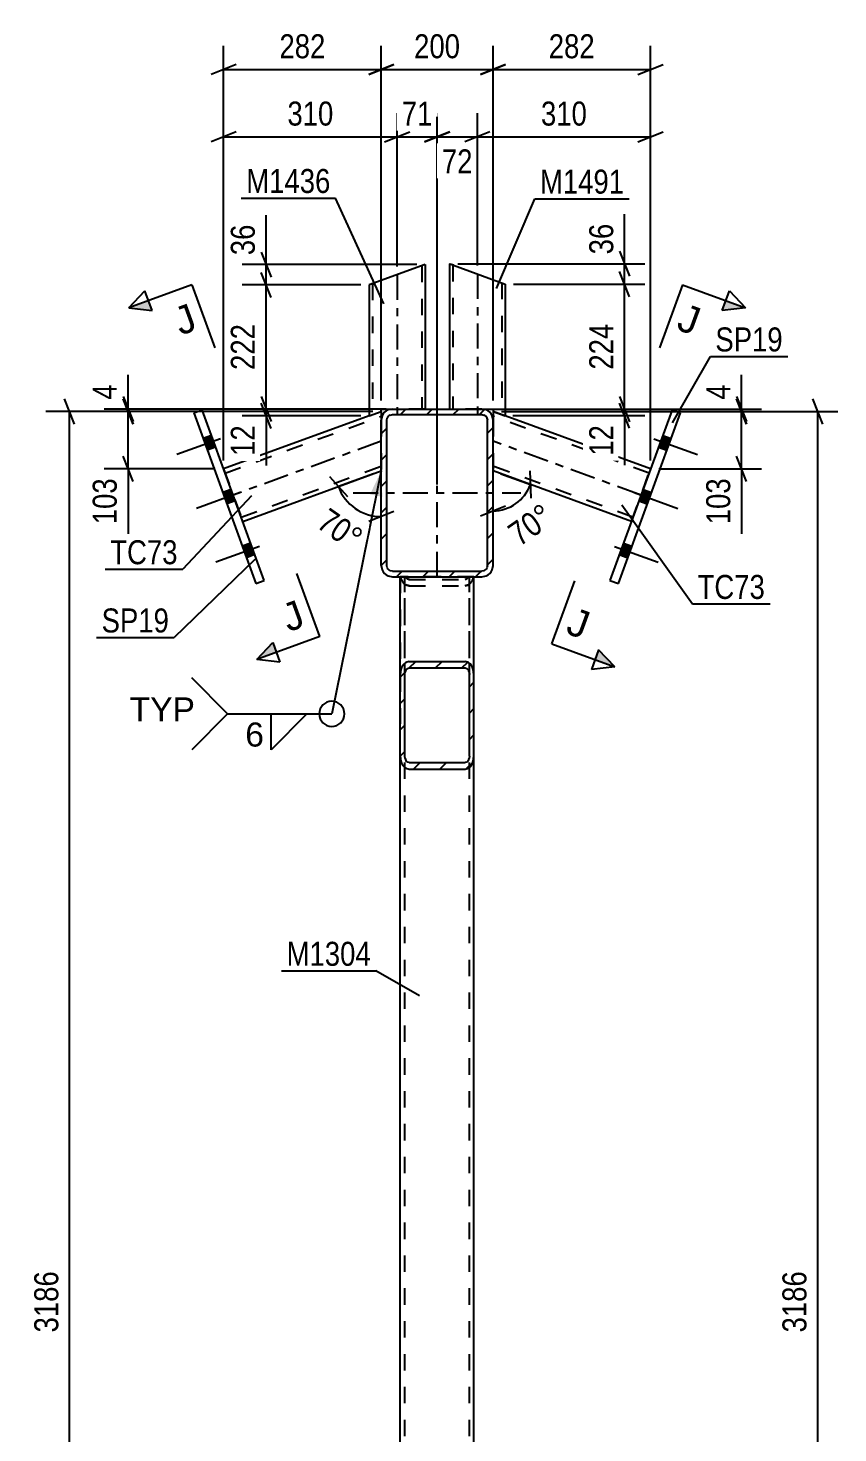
# Model space of a CAD drawing. Header units: millimetres. Extents: x -170 to 1019, y -677 to 164.
# Drawn here: x 249.8 to 346.4, y -506.6 to -339 of the extents above; entities that cross this region are included whole.
import ezdxf

# ---------------------------------------------------------------- set-up
doc = ezdxf.new("R2010")
doc.units = ezdxf.units.MM
doc.linetypes.add('DXK_LINE_DOT2', pattern=[3.9198, 1.9599, -1.9599])
doc.linetypes.add('DXK_LINE_DOT3', pattern=[5.9187, 2.979, -0.9799, 0.9799, -0.9799])
doc.styles.add('Arial', font='ARIAL.TTF', dxfattribs={"height": 0.2})
doc.styles.add('Arial Narrow', font='ARIALN.TTF', dxfattribs={"height": 0.2})

# ---------------------------------------------------------------- blocks, each defined once
blk = doc.blocks.new('Part-570387359-3677 - 3655')
at = {"linetype": 'Continuous'}
h = blk.add_hatch(dxfattribs=at)
h.set_pattern_fill('', scale=0.7, style=0, pattern_type=0)
h.set_pattern_definition([(45, (294.1517, -425.8396), (-1.57154, 1.57154), [])])
h.paths.add_polyline_path([(294.15, -416.11), (294.15, -425.84), (294.23, -426.44), (294.46, -426.94), (294.81, -427.28), (295.22, -427.4), (301.89, -427.4), (302.29, -427.28), (302.64, -426.94), (302.87, -426.44), (302.95, -425.84), (302.95, -416.11), (302.87, -415.51), (302.64, -415.01), (302.29, -414.67), (301.89, -414.55), (295.22, -414.55), (294.81, -414.67), (294.46, -415.01), (294.23, -415.51)])
h.paths.add_polyline_path([(294.84, -415.56), (295.01, -415.39), (295.22, -415.33), (301.89, -415.33), (302.09, -415.39), (302.26, -415.56), (302.38, -415.81), (302.42, -416.11), (302.42, -425.84), (302.38, -426.14), (302.26, -426.39), (302.09, -426.56), (301.89, -426.62), (295.22, -426.62), (295.01, -426.56), (294.84, -426.39), (294.73, -426.14), (294.69, -425.84), (294.69, -416.11), (294.73, -415.81)])
at = {"color": 2, "linetype": 'Continuous'}
for p, q in [((294.15, -416.11), (294.15, -404.45)), ((302.95, -416.11), (302.95, -404.45)), ((294.23, -415.51), (294.15, -416.11)), ((295.22, -414.55), (294.81, -414.67)), ((295.01, -415.39), (295.22, -415.33)), ((295.22, -414.55), (301.89, -414.55)), ((295.22, -415.33), (301.89, -415.33)), ((302.29, -414.67), (301.89, -414.55)), ((301.89, -415.33), (302.09, -415.39)), ((302.95, -416.11), (302.87, -415.51)), ((294.15, -425.84), (294.15, -416.11)), ((294.69, -416.11), (294.73, -415.81)), ((294.69, -425.84), (294.69, -416.11)), ((302.38, -415.81), (302.42, -416.11)), ((302.42, -425.84), (302.42, -416.11)), ((302.95, -425.84), (302.95, -416.11)), ((294.15, -425.84), (294.23, -426.44)), ((294.73, -426.14), (294.69, -425.84)), ((294.81, -427.28), (295.22, -427.4)), ((295.22, -426.62), (295.01, -426.56)), ((295.22, -426.62), (301.89, -426.62)), ((302.09, -426.56), (301.89, -426.62)), ((301.89, -427.4), (302.29, -427.28)), ((302.42, -425.84), (302.38, -426.14)), ((302.87, -426.44), (302.95, -425.84)), ((295.22, -427.4), (301.89, -427.4))]:
    blk.add_line(p, q, dxfattribs=at)
at = {"color": 7, "linetype": 'DXK_LINE_DOT2'}
for p, q in [((302.95, -404.45), (294.15, -404.45)), ((294.23, -404.59), (294.21, -404.45)), ((294.69, -425.84), (294.69, -404.45)), ((294.8, -404.45), (294.84, -404.55)), ((295.22, -405.55), (294.81, -405.43)), ((294.84, -404.55), (295.01, -404.71)), ((295.01, -404.71), (295.22, -404.77)), ((295.22, -404.77), (301.89, -404.77)), ((301.89, -404.77), (302.09, -404.71)), ((302.29, -405.43), (301.89, -405.55)), ((302.09, -404.71), (302.26, -404.55)), ((302.26, -404.55), (302.31, -404.45)), ((302.42, -425.84), (302.42, -404.45)), ((302.89, -404.45), (302.87, -404.59)), ((295.22, -405.55), (301.89, -405.55)), ((294.15, -425.84), (294.15, -416.11)), ((302.95, -425.84), (302.95, -416.11))]:
    blk.add_line(p, q, dxfattribs=at)
for centre, start, end in [((295.61, -404.27), 193.2949, 235.5336), ((301.49, -404.27), 304.4664, 346.7051)]:
    blk.add_arc(centre, 1.42, start, end, dxfattribs=at)
at = {"color": 2, "linetype": 'Continuous'}
for centre, radius, start, end in [((295.61, -415.84), 1.42, 124.4664, 166.7051), ((295.42, -415.97), 0.709, 124.4664, 166.7051), ((301.69, -415.97), 0.709, 13.2949, 55.5336), ((301.49, -415.84), 1.42, 13.2949, 55.5336), ((295.61, -426.11), 1.42, 193.2949, 235.5336), ((295.42, -425.97), 0.709, 193.2949, 235.5336), ((301.69, -425.97), 0.709, 304.4664, 346.7051), ((301.49, -426.11), 1.42, 304.4664, 346.7051)]:
    blk.add_arc(centre, radius, start, end, dxfattribs=at)
blk = doc.blocks.new('Part-570387359-3797 - 3655')
at = {"color": 2, "linetype": 'Continuous'}
for p, q in [((305.22, -384.74), (305.22, -385.78)), ((324.01, -391.58), (306.68, -385.28)), ((321.73, -397.85), (305.22, -391.84))]:
    blk.add_line(p, q, dxfattribs=at)
at = {"color": 7, "linetype": 'DXK_LINE_DOT2'}
for p, q in [((305.22, -384.74), (305.22, -385.07)), ((305.22, -384.74), (306.68, -385.28)), ((323.83, -392.08), (305.22, -385.31)), ((305.22, -385.78), (305.22, -391.84)), ((321.91, -397.35), (305.22, -391.27)), ((321.73, -397.85), (324.01, -391.58))]:
    blk.add_line(p, q, dxfattribs=at)
at = {"color": 7, "linetype": 'DXK_LINE_DOT3'}
blk.add_line((322.87, -394.71), (305.22, -388.29), dxfattribs=at)
blk = doc.blocks.new('Part-570387359-3680 - 3655')
at = {"color": 7, "linetype": 'DXK_LINE_DOT2'}
for p, q in [((302.95, -404.45), (294.15, -404.45)), ((294.15, -404.45), (294.15, -421.99)), ((294.21, -404.45), (294.23, -404.59)), ((294.69, -421.99), (294.69, -404.45)), ((294.84, -404.55), (294.8, -404.45)), ((294.81, -405.43), (295.22, -405.55)), ((295.01, -404.71), (294.84, -404.55)), ((295.22, -404.77), (295.01, -404.71)), ((295.22, -404.77), (301.89, -404.77)), ((302.09, -404.71), (301.89, -404.77)), ((301.89, -405.55), (302.26, -405.44)), ((302.26, -404.55), (302.09, -404.71)), ((302.31, -404.45), (302.26, -404.55)), ((302.26, -405.44), (302.29, -405.43)), ((302.42, -421.99), (302.42, -404.45)), ((302.87, -404.59), (302.89, -404.45)), ((302.95, -421.99), (302.95, -404.45)), ((295.22, -405.55), (301.89, -405.55))]:
    blk.add_line(p, q, dxfattribs=at)
for centre, start, end in [((295.61, -404.27), 193.2949, 235.5336), ((301.49, -404.27), 304.4664, 346.7051)]:
    blk.add_arc(centre, 1.42, start, end, dxfattribs=at)
blk = doc.blocks.new('Part-570387359-3695 - 3655')
at = {"color": 7, "linetype": 'DXK_LINE_DOT2'}
for p, q in [((294.15, -404.45), (302.95, -404.45)), ((294.15, -425.84), (294.15, -404.45)), ((294.69, -597.12), (294.69, -404.45)), ((302.42, -597.12), (302.42, -404.45)), ((302.95, -425.84), (302.95, -404.45))]:
    blk.add_line(p, q, dxfattribs=at)
at = {"color": 2, "linetype": 'Continuous'}
for p, q in [((294.15, -575.73), (294.15, -425.84)), ((302.95, -575.73), (302.95, -425.84))]:
    blk.add_line(p, q, dxfattribs=at)
blk = doc.blocks.new('Part-570387359-3719 - 3655')
at = {"color": 2, "linetype": 'Continuous'}
for p, q in [((290.46, -385.26), (273.09, -391.58)), ((291.89, -384.74), (291.89, -385.78)), ((275.37, -397.85), (291.89, -391.84))]:
    blk.add_line(p, q, dxfattribs=at)
at = {"color": 7, "linetype": 'DXK_LINE_DOT2'}
for p, q in [((273.27, -392.08), (291.89, -385.31)), ((290.46, -385.26), (291.89, -384.74)), ((291.89, -385.78), (291.89, -391.84)), ((273.09, -391.58), (275.37, -397.85)), ((275.19, -397.35), (291.89, -391.27))]:
    blk.add_line(p, q, dxfattribs=at)
at = {"color": 7, "linetype": 'DXK_LINE_DOT3'}
blk.add_line((291.89, -388.29), (274.23, -394.71), dxfattribs=at)
blk = doc.blocks.new('Part-570387359-3737 - 3655')
at = {"color": 2, "linetype": 'Continuous'}
for p, q in [((269.52, -384.9), (270.53, -384.53)), ((269.52, -384.9), (276.93, -405.26)), ((277.94, -404.89), (270.53, -384.53)), ((276.93, -405.26), (277.94, -404.89))]:
    blk.add_line(p, q, dxfattribs=at)
blk = doc.blocks.new('Bolt-570387359-3739 - 3655')
at = {"linetype": 'Continuous'}
for points in [[(272.14, -388.98), (271.64, -387.6), (270.64, -387.97), (271.14, -389.35)], [(272.14, -388.98), (271.64, -387.6), (270.64, -387.97), (271.14, -389.35)], [(272.14, -388.98), (271.64, -387.6), (270.64, -387.97), (271.14, -389.35)], [(274.48, -395.4), (273.98, -394.03), (272.98, -394.39), (273.48, -395.77)], [(274.48, -395.4), (273.98, -394.03), (272.98, -394.39), (273.48, -395.77)], [(276.82, -401.82), (276.32, -400.45), (275.32, -400.81), (275.82, -402.19)], [(276.82, -401.82), (276.32, -400.45), (275.32, -400.81), (275.82, -402.19)], [(276.82, -401.82), (276.32, -400.45), (275.32, -400.81), (275.82, -402.19)]]:
    blk.add_hatch(color=1, dxfattribs=at).paths.add_polyline_path(points)
at = {"color": 1, "linetype": 'Continuous'}
for p, q in [((272.71, -388), (267.51, -389.89)), ((272.71, -388), (267.51, -389.89)), ((272.71, -388), (267.51, -389.89)), ((271.64, -387.6), (270.64, -387.97)), ((271.64, -387.6), (270.64, -387.97)), ((271.64, -387.6), (270.64, -387.97)), ((272.14, -388.98), (271.14, -389.35)), ((272.14, -388.98), (271.14, -389.35)), ((272.14, -388.98), (271.14, -389.35)), ((275.05, -394.42), (269.85, -396.31)), ((275.05, -394.42), (269.85, -396.31)), ((273.98, -394.03), (272.98, -394.39)), ((273.98, -394.03), (272.98, -394.39)), ((274.48, -395.4), (273.48, -395.77)), ((274.48, -395.4), (273.48, -395.77)), ((276.32, -400.45), (275.32, -400.81)), ((276.32, -400.45), (275.32, -400.81)), ((276.32, -400.45), (275.32, -400.81)), ((277.38, -400.84), (272.18, -402.73)), ((277.38, -400.84), (272.18, -402.73)), ((277.38, -400.84), (272.18, -402.73)), ((276.82, -401.82), (275.82, -402.19)), ((276.82, -401.82), (275.82, -402.19)), ((276.82, -401.82), (275.82, -402.19))]:
    blk.add_line(p, q, dxfattribs=at)
blk = doc.blocks.new('Part-570387359-3787 - 3655')
at = {"color": 2, "linetype": 'Continuous'}
for p, q in [((326.58, -384.53), (319.17, -404.89)), ((320.17, -405.26), (327.58, -384.9)), ((327.58, -384.9), (326.58, -384.53)), ((319.17, -404.89), (320.17, -405.26))]:
    blk.add_line(p, q, dxfattribs=at)
blk = doc.blocks.new('Part-570387359-3822 - 3655')
at = {"linetype": 'Continuous'}
h = blk.add_hatch(dxfattribs=at)
h.set_pattern_fill('', scale=0.7, style=0, pattern_type=0)
h.set_pattern_definition([(45, (291.885, -403.1178), (-1.57154, 1.57154), [])])
h.paths.add_polyline_path([(291.89, -385.78), (291.89, -403.12), (291.99, -403.63), (292.28, -404.06), (292.71, -404.35), (293.22, -404.45), (303.89, -404.45), (304.4, -404.35), (304.83, -404.06), (305.12, -403.63), (305.22, -403.12), (305.22, -385.78), (305.12, -385.27), (304.83, -384.84), (304.4, -384.55), (303.89, -384.45), (293.22, -384.45), (292.71, -384.55), (292.28, -384.84), (291.99, -385.27)])
h.paths.add_polyline_path([(292.75, -385.31), (292.96, -385.17), (293.22, -385.12), (303.89, -385.12), (304.14, -385.17), (304.36, -385.31), (304.5, -385.53), (304.55, -385.78), (304.55, -403.12), (304.5, -403.37), (304.36, -403.59), (304.14, -403.73), (303.89, -403.78), (293.22, -403.78), (292.96, -403.73), (292.75, -403.59), (292.6, -403.37), (292.55, -403.12), (292.55, -385.78), (292.6, -385.53)])
at = {"color": 2, "linetype": 'Continuous'}
for p, q in [((291.99, -385.27), (291.89, -385.78)), ((293.22, -384.45), (292.71, -384.55)), ((292.96, -385.17), (293.22, -385.12)), ((293.22, -384.45), (303.89, -384.45)), ((293.22, -385.12), (303.89, -385.12)), ((304.4, -384.55), (303.89, -384.45)), ((303.89, -385.12), (304.14, -385.17)), ((305.22, -385.78), (305.12, -385.27)), ((291.89, -403.12), (291.89, -385.78)), ((292.55, -385.78), (292.6, -385.53)), ((292.55, -403.12), (292.55, -385.78)), ((304.5, -385.53), (304.55, -385.78)), ((304.55, -403.12), (304.55, -385.78)), ((305.22, -403.12), (305.22, -385.78)), ((291.89, -403.12), (291.99, -403.63)), ((292.6, -403.37), (292.55, -403.12)), ((293.22, -403.78), (292.96, -403.73)), ((293.22, -403.78), (303.89, -403.78)), ((304.14, -403.73), (303.89, -403.78)), ((304.55, -403.12), (304.5, -403.37)), ((305.12, -403.63), (305.22, -403.12)), ((292.71, -404.35), (293.22, -404.45)), ((293.22, -404.45), (303.89, -404.45)), ((303.89, -404.45), (304.4, -404.35))]:
    blk.add_line(p, q, dxfattribs=at)
at = {"color": 7, "linetype": 'DXK_LINE_DOT3'}
for p, q in [((298.55, -404.45), (298.55, -384.45)), ((288.55, -394.45), (308.55, -394.45))]:
    blk.add_line(p, q, dxfattribs=at)
at = {"color": 2, "linetype": 'Continuous'}
for centre, radius, start, end in [((293.22, -385.78), 1.33, 112.5, 157.5), ((293.22, -385.78), 0.667, 112.5, 157.5), ((303.89, -385.78), 0.667, 22.5, 67.5), ((303.89, -385.78), 1.33, 22.5, 67.5), ((293.22, -403.12), 1.33, 202.5, 247.5), ((293.22, -403.12), 0.667, 202.5, 247.5), ((303.89, -403.12), 0.667, 292.5, 337.5), ((303.89, -403.12), 1.33, 292.5, 337.5)]:
    blk.add_arc(centre, radius, start, end, dxfattribs=at)
blk = doc.blocks.new('Bolt-570387359-3845 - 3655')
at = {"linetype": 'Continuous'}
for points in [[(325.46, -387.6), (324.96, -388.98), (325.96, -389.35), (326.46, -387.97)], [(325.46, -387.6), (324.96, -388.98), (325.96, -389.35), (326.46, -387.97)], [(325.46, -387.6), (324.96, -388.98), (325.96, -389.35), (326.46, -387.97)], [(323.12, -394.03), (322.62, -395.4), (323.62, -395.77), (324.13, -394.39)], [(323.12, -394.03), (322.62, -395.4), (323.62, -395.77), (324.13, -394.39)], [(320.79, -400.45), (320.28, -401.82), (321.29, -402.19), (321.79, -400.81)], [(320.79, -400.45), (320.28, -401.82), (321.29, -402.19), (321.79, -400.81)], [(320.79, -400.45), (320.28, -401.82), (321.29, -402.19), (321.79, -400.81)]]:
    blk.add_hatch(color=1, dxfattribs=at).paths.add_polyline_path(points)
at = {"color": 1, "linetype": 'Continuous'}
for p, q in [((324.39, -388), (329.59, -389.89)), ((324.39, -388), (329.59, -389.89)), ((324.39, -388), (329.59, -389.89)), ((325.46, -387.6), (326.46, -387.97)), ((325.46, -387.6), (326.46, -387.97)), ((325.46, -387.6), (326.46, -387.97)), ((324.96, -388.98), (325.96, -389.35)), ((324.96, -388.98), (325.96, -389.35)), ((324.96, -388.98), (325.96, -389.35)), ((322.06, -394.42), (327.26, -396.31)), ((322.06, -394.42), (327.26, -396.31)), ((322.62, -395.4), (323.62, -395.77)), ((322.62, -395.4), (323.62, -395.77)), ((323.12, -394.03), (324.13, -394.39)), ((323.12, -394.03), (324.13, -394.39)), ((320.79, -400.45), (321.79, -400.81)), ((320.79, -400.45), (321.79, -400.81)), ((320.79, -400.45), (321.79, -400.81)), ((319.72, -400.84), (324.92, -402.73)), ((319.72, -400.84), (324.92, -402.73)), ((319.72, -400.84), (324.92, -402.73)), ((320.28, -401.82), (321.29, -402.19)), ((320.28, -401.82), (321.29, -402.19)), ((320.28, -401.82), (321.29, -402.19))]:
    blk.add_line(p, q, dxfattribs=at)
blk = doc.blocks.new('Part-570387359-3879 - 3655')
at = {"color": 2, "linetype": 'Continuous'}
for p, q in [((297.12, -367.23), (290.46, -369.65)), ((297.12, -367.23), (297.12, -384.45)), ((290.46, -369.65), (290.46, -385.26)), ((290.46, -385.26), (291.89, -384.74)), ((291.89, -384.74), (291.89, -384.45)), ((291.89, -384.45), (293.22, -384.45))]:
    blk.add_line(p, q, dxfattribs=at)
at = {"color": 7, "linetype": 'DXK_LINE_DOT3'}
blk.add_line((293.79, -368.44), (293.79, -385.26), dxfattribs=at)
at = {"color": 7, "linetype": 'DXK_LINE_DOT2'}
for p, q in [((296.72, -367.37), (296.72, -384.45)), ((290.86, -369.51), (290.89, -369.5)), ((290.86, -369.51), (290.86, -385.12)), ((297.12, -384.45), (293.22, -384.45))]:
    blk.add_line(p, q, dxfattribs=at)
blk = doc.blocks.new('Part-570387359-3886 - 3655')
at = {"color": 2, "linetype": 'Continuous'}
for p, q in [((300.02, -367.12), (300.02, -384.45)), ((300.02, -367.12), (300.08, -367.14)), ((300.08, -367.14), (300.51, -367.3)), ((300.51, -367.3), (306.68, -369.55)), ((306.68, -369.55), (306.68, -385.28)), ((303.89, -384.45), (305.22, -384.45)), ((305.22, -384.45), (305.22, -384.74)), ((306.62, -385.25), (305.22, -384.74)), ((306.68, -385.28), (306.62, -385.25))]:
    blk.add_line(p, q, dxfattribs=at)
at = {"color": 7, "linetype": 'DXK_LINE_DOT2'}
for p, q in [((300.02, -367.12), (300.02, -367.12)), ((300.51, -367.3), (300.25, -367.21)), ((300.42, -367.27), (300.42, -384.45)), ((300.42, -367.27), (300.45, -367.28)), ((306.28, -369.4), (306.28, -385.13)), ((303.89, -384.45), (300.02, -384.45))]:
    blk.add_line(p, q, dxfattribs=at)
at = {"color": 7, "linetype": 'DXK_LINE_DOT3'}
blk.add_line((303.35, -368.34), (303.35, -385.28), dxfattribs=at)
blk = doc.blocks.new('StraightDimension-570387359-4036 - 3655')
at = {"color": 7, "linetype": 'Continuous'}
for p, q in [((273.09, -390.58), (273.09, -349.14)), ((293.79, -367.44), (293.79, -349.14)), ((274.59, -351.39), (271.59, -352.59)), ((292.29, -352.59), (295.29, -351.39)), ((273.09, -351.99), (293.79, -351.99))]:
    blk.add_line(p, q, dxfattribs=at)
at = {"color": 0}
blk.add_wipeout([(286.78, -351.24), (286.78, -347.04), (280.1, -347.04), (280.1, -351.24)], dxfattribs=at)
at = {"color": 3, "style": 'Arial Narrow'}
blk.add_text('310', height=2.863, dxfattribs=at).set_placement((280.7, -350.64))
blk = doc.blocks.new('StraightDimension-570387359-4046 - 3655')
at = {"color": 7, "linetype": 'Continuous'}
for p, q in [((293.79, -367.44), (293.79, -349.14)), ((298.55, -393.45), (298.55, -349.14)), ((292.29, -352.59), (295.29, -351.39)), ((300.05, -351.39), (297.05, -352.59)), ((293.79, -351.99), (298.55, -351.99))]:
    blk.add_line(p, q, dxfattribs=at)
at = {"color": 0}
blk.add_wipeout([(298.6, -351.24), (298.6, -347.04), (293.74, -347.04), (293.74, -351.24)], dxfattribs=at)
at = {"color": 3, "style": 'Arial Narrow'}
blk.add_text('71', height=2.863, dxfattribs=at).set_placement((294.34, -350.64))
blk = doc.blocks.new('StraightDimension-570387359-3982 - 3655')
at = {"color": 7, "linetype": 'Continuous'}
for p, q in [((277.56, -382.95), (278.76, -385.95)), ((292.49, -384.45), (275.31, -384.45)), ((289.46, -385.26), (275.31, -385.26)), ((278.76, -386.76), (277.56, -383.76)), ((278.16, -385.26), (278.16, -384.45))]:
    blk.add_line(p, q, dxfattribs=at)
at = {"color": 0}
blk.add_wipeout([(277.41, -385.79), (273.21, -385.79), (273.21, -390.64), (277.41, -390.64)], dxfattribs=at)
at = {"color": 7, "linetype": 'Continuous'}
blk.add_line((278.16, -385.26), (278.16, -391.17), dxfattribs=at)
blk.add_line((278.16, -385.26), (278.16, -391.17), dxfattribs=at)
at = {"color": 3, "style": 'Arial Narrow'}
blk.add_text('12', height=2.863, rotation=90.0002, dxfattribs=at).set_placement((276.81, -390.04))
blk = doc.blocks.new('AngleDimension-570387359-4390 - 3655')
at = {"color": 7, "linetype": 'Continuous'}
for p, q in [((309.68, -393.46), (305.22, -391.84)), ((305.22, -396.58), (305.22, -391.84)), ((309.63, -391.84), (309.73, -395.07)), ((306.16, -392.18), (309.68, -393.46)), ((303.72, -397.18), (306.72, -395.98))]:
    blk.add_line(p, q, dxfattribs=at)
blk.add_arc((305.22, -391.84), 4.75, 270, 340, dxfattribs=at)
at = {"color": 0}
blk.add_wipeout([(313.51, -398.05), (311.1, -394.61), (305.81, -398.31), (308.22, -401.75)], dxfattribs=at)
at = {"color": 3, "style": 'Arial Narrow'}
blk.add_text('70°', height=2.863, rotation=35.002, dxfattribs=at).set_placement((308.37, -400.92))
blk = doc.blocks.new('StraightDimension-570387359-4354 - 3655')
at = {"color": 7, "linetype": 'Continuous'}
for p, q in [((334.26, -382.95), (335.46, -385.95)), ((335.46, -386.24), (334.26, -383.24)), ((304.62, -384.45), (337.26, -384.45)), ((306.22, -384.74), (337.26, -384.74)), ((334.86, -384.74), (334.86, -384.45))]:
    blk.add_line(p, q, dxfattribs=at)
at = {"color": 0}
blk.add_wipeout([(334.11, -380.9), (329.91, -380.9), (329.91, -383.93), (334.11, -383.93)], dxfattribs=at)
at = {"color": 7, "linetype": 'Continuous'}
blk.add_line((334.86, -384.45), (334.86, -380.37), dxfattribs=at)
blk.add_line((334.86, -384.45), (334.86, -380.37), dxfattribs=at)
at = {"color": 3, "style": 'Arial Narrow'}
blk.add_text('4', height=2.86, rotation=90.0002, dxfattribs=at).set_placement((333.51, -383.33))
blk = doc.blocks.new('StraightDimension-570387359-4373 - 3655')
at = {"color": 7, "linetype": 'Continuous'}
for p, q in [((334.26, -383.24), (335.46, -386.24)), ((306.22, -384.74), (337.26, -384.74)), ((334.86, -391.58), (334.86, -384.74)), ((335.46, -393.08), (334.26, -390.08)), ((325.01, -391.58), (337.26, -391.58))]:
    blk.add_line(p, q, dxfattribs=at)
at = {"color": 0}
blk.add_wipeout([(334.11, -392.11), (329.91, -392.11), (329.91, -398.79), (334.11, -398.79)], dxfattribs=at)
at = {"color": 7, "linetype": 'Continuous'}
blk.add_line((334.86, -391.58), (334.86, -399.32), dxfattribs=at)
blk.add_line((334.86, -391.58), (334.86, -399.32), dxfattribs=at)
at = {"color": 3, "style": 'Arial Narrow'}
blk.add_text('103', height=2.863, rotation=90.0002, dxfattribs=at).set_placement((333.51, -398.19))
blk = doc.blocks.new('StraightDimension-570387359-4238 - 3655')
at = {"color": 7, "linetype": 'Continuous'}
for p, q in [((261.09, -382.95), (262.29, -385.95)), ((262.29, -386.24), (261.09, -383.24)), ((292.49, -384.45), (258.84, -384.45)), ((290.89, -384.74), (258.84, -384.74)), ((261.69, -384.74), (261.69, -384.45))]:
    blk.add_line(p, q, dxfattribs=at)
at = {"color": 0}
blk.add_wipeout([(260.94, -380.9), (256.74, -380.9), (256.74, -383.93), (260.94, -383.93)], dxfattribs=at)
at = {"color": 7, "linetype": 'Continuous'}
blk.add_line((261.69, -384.45), (261.69, -380.37), dxfattribs=at)
blk.add_line((261.69, -384.45), (261.69, -380.37), dxfattribs=at)
at = {"color": 3, "style": 'Arial Narrow'}
blk.add_text('4', height=2.86, rotation=90.0002, dxfattribs=at).set_placement((260.34, -383.33))
blk = doc.blocks.new('StraightDimension-570387359-4063 - 3655')
at = {"color": 7, "linetype": 'Continuous'}
for p, q in [((298.55, -393.45), (298.55, -349.59)), ((303.35, -367.33), (303.35, -349.59)), ((297.05, -352.59), (300.05, -351.39)), ((304.85, -351.39), (301.85, -352.59)), ((298.55, -351.99), (303.35, -351.99))]:
    blk.add_line(p, q, dxfattribs=at)
at = {"color": 0}
blk.add_wipeout([(303.38, -356.94), (303.38, -352.74), (298.52, -352.74), (298.52, -356.94)], dxfattribs=at)
at = {"color": 3, "style": 'Arial Narrow'}
blk.add_text('72', height=2.863, dxfattribs=at).set_placement((299.12, -356.34))
blk = doc.blocks.new('StraightDimension-570387359-19225 - 3655')
at = {"color": 7, "linetype": 'Continuous'}
for p, q in [((291.89, -383.45), (291.89, -341.11)), ((305.22, -383.45), (305.22, -341.11)), ((293.39, -343.36), (290.39, -344.56)), ((303.72, -344.56), (306.72, -343.36)), ((291.89, -343.96), (305.22, -343.96))]:
    blk.add_line(p, q, dxfattribs=at)
at = {"color": 0}
blk.add_wipeout([(301.89, -343.21), (301.89, -339.01), (295.21, -339.01), (295.21, -343.21)], dxfattribs=at)
at = {"color": 3, "style": 'Arial Narrow'}
blk.add_text('200', height=2.863, dxfattribs=at).set_placement((295.81, -342.61))
blk = doc.blocks.new('StraightDimension-570387359-4219 - 3655')
at = {"color": 7, "linetype": 'Continuous'}
for p, q in [((261.09, -383.24), (262.29, -386.24)), ((290.89, -384.74), (258.84, -384.74)), ((261.69, -391.58), (261.69, -384.74)), ((262.29, -393.08), (261.09, -390.08)), ((272.09, -391.58), (258.84, -391.58))]:
    blk.add_line(p, q, dxfattribs=at)
at = {"color": 0}
blk.add_wipeout([(260.94, -392.11), (256.74, -392.11), (256.74, -398.79), (260.94, -398.79)], dxfattribs=at)
at = {"color": 7, "linetype": 'Continuous'}
blk.add_line((261.69, -391.58), (261.69, -399.32), dxfattribs=at)
blk.add_line((261.69, -391.58), (261.69, -399.32), dxfattribs=at)
at = {"color": 3, "style": 'Arial Narrow'}
blk.add_text('103', height=2.863, rotation=90.0002, dxfattribs=at).set_placement((260.34, -398.19))
blk = doc.blocks.new('StraightDimension-570387359-3998 - 3655')
at = {"color": 7, "linetype": 'Continuous'}
for p, q in [((278.76, -371.15), (277.56, -368.15)), ((289.46, -369.65), (275.31, -369.65)), ((278.16, -384.45), (278.16, -369.65)), ((277.56, -382.95), (278.76, -385.95)), ((292.49, -384.45), (275.31, -384.45))]:
    blk.add_line(p, q, dxfattribs=at)
at = {"color": 0}
blk.add_wipeout([(277.41, -373.71), (273.21, -373.71), (273.21, -380.39), (277.41, -380.39)], dxfattribs=at)
at = {"color": 3, "style": 'Arial Narrow'}
blk.add_text('222', height=2.863, rotation=90.0002, dxfattribs=at).set_placement((276.81, -379.79))
blk = doc.blocks.new('StraightDimension-570387359-3937 - 3655')
at = {"color": 7, "linetype": 'Continuous'}
for p, q in [((320.31, -382.97), (321.51, -385.97)), ((304.7, -384.47), (323.31, -384.47)), ((307.58, -385.24), (323.31, -385.24)), ((321.51, -386.74), (320.31, -383.74)), ((320.91, -385.24), (320.91, -384.47))]:
    blk.add_line(p, q, dxfattribs=at)
at = {"color": 0}
blk.add_wipeout([(320.16, -385.76), (315.96, -385.76), (315.96, -390.62), (320.16, -390.62)], dxfattribs=at)
at = {"color": 7, "linetype": 'Continuous'}
blk.add_line((320.91, -385.24), (320.91, -391.15), dxfattribs=at)
blk.add_line((320.91, -385.24), (320.91, -391.15), dxfattribs=at)
at = {"color": 3, "style": 'Arial Narrow'}
blk.add_text('12', height=2.863, rotation=90.0002, dxfattribs=at).set_placement((319.56, -390.02))
blk = doc.blocks.new('StraightDimension-570387359-3947 - 3655')
at = {"color": 7, "linetype": 'Continuous'}
for p, q in [((321.51, -371.05), (320.31, -368.05)), ((307.68, -369.55), (323.31, -369.55)), ((320.91, -384.47), (320.91, -369.55)), ((320.31, -382.97), (321.51, -385.97)), ((304.7, -384.47), (323.31, -384.47))]:
    blk.add_line(p, q, dxfattribs=at)
at = {"color": 0}
blk.add_wipeout([(320.16, -373.67), (315.96, -373.67), (315.96, -380.35), (320.16, -380.35)], dxfattribs=at)
at = {"color": 3, "style": 'Arial Narrow'}
blk.add_text('224', height=2.863, rotation=90.0002, dxfattribs=at).set_placement((319.56, -379.75))
blk = doc.blocks.new('StraightDimension-570387359-3964 - 3655')
at = {"color": 7, "linetype": 'Continuous'}
for p, q in [((320.31, -365.62), (321.51, -368.62)), ((301.02, -367.12), (323.31, -367.12)), ((321.51, -371.05), (320.31, -368.05)), ((320.91, -369.55), (320.91, -367.12)), ((307.68, -369.55), (323.31, -369.55))]:
    blk.add_line(p, q, dxfattribs=at)
at = {"color": 0}
blk.add_wipeout([(320.16, -361.74), (315.96, -361.74), (315.96, -366.6), (320.16, -366.6)], dxfattribs=at)
at = {"color": 7, "linetype": 'Continuous'}
blk.add_line((320.91, -367.12), (320.91, -361.22), dxfattribs=at)
blk.add_line((320.91, -367.12), (320.91, -361.22), dxfattribs=at)
at = {"color": 3, "style": 'Arial Narrow'}
blk.add_text('36', height=2.863, rotation=90.0002, dxfattribs=at).set_placement((319.56, -366))
blk = doc.blocks.new('StraightDimension-570387359-4018 - 3655')
at = {"color": 7, "linetype": 'Continuous'}
for p, q in [((277.56, -365.73), (278.76, -368.73)), ((296.12, -367.23), (275.31, -367.23)), ((278.76, -371.15), (277.56, -368.15)), ((278.16, -369.65), (278.16, -367.23)), ((289.46, -369.65), (275.31, -369.65))]:
    blk.add_line(p, q, dxfattribs=at)
at = {"color": 0}
blk.add_wipeout([(277.41, -361.85), (273.21, -361.85), (273.21, -366.7), (277.41, -366.7)], dxfattribs=at)
at = {"color": 7, "linetype": 'Continuous'}
blk.add_line((278.16, -367.23), (278.16, -361.32), dxfattribs=at)
blk.add_line((278.16, -367.23), (278.16, -361.32), dxfattribs=at)
at = {"color": 3, "style": 'Arial Narrow'}
blk.add_text('36', height=2.863, rotation=90.0002, dxfattribs=at).set_placement((276.81, -366.1))
blk = doc.blocks.new('StraightDimension-570387359-4080 - 3655')
at = {"color": 7, "linetype": 'Continuous'}
for p, q in [((303.35, -367.33), (303.35, -349.14)), ((324.01, -390.58), (324.01, -349.14)), ((304.85, -351.39), (301.85, -352.59)), ((322.51, -352.59), (325.51, -351.39)), ((303.35, -351.99), (324.01, -351.99))]:
    blk.add_line(p, q, dxfattribs=at)
at = {"color": 0}
blk.add_wipeout([(317.02, -351.24), (317.02, -347.04), (310.34, -347.04), (310.34, -351.24)], dxfattribs=at)
at = {"color": 3, "style": 'Arial Narrow'}
blk.add_text('310', height=2.863, dxfattribs=at).set_placement((310.94, -350.64))
blk = doc.blocks.new('StraightDimension-570387359-19226 - 3655')
at = {"color": 7, "linetype": 'Continuous'}
for p, q in [((273.09, -390.58), (273.09, -341.11)), ((291.89, -383.45), (291.89, -341.11)), ((274.59, -343.36), (271.59, -344.56)), ((290.39, -344.56), (293.39, -343.36)), ((273.09, -343.96), (291.89, -343.96))]:
    blk.add_line(p, q, dxfattribs=at)
at = {"color": 0}
blk.add_wipeout([(285.83, -343.21), (285.83, -339.01), (279.15, -339.01), (279.15, -343.21)], dxfattribs=at)
at = {"color": 3, "style": 'Arial Narrow'}
blk.add_text('282', height=2.863, dxfattribs=at).set_placement((279.75, -342.61))
blk = doc.blocks.new('AngleDimension-570387359-4215 - 3655')
at = {"color": 7, "linetype": 'Continuous'}
for p, q in [((286.78, -393.7), (291.89, -391.84)), ((291.89, -397.27), (291.89, -391.84)), ((285.7, -392.49), (287.85, -394.9)), ((290.95, -392.18), (286.78, -393.7)), ((293.39, -396.67), (290.39, -397.87))]:
    blk.add_line(p, q, dxfattribs=at)
blk.add_arc((291.89, -391.84), 5.44, 200, 270, dxfattribs=at)
at = {"color": 0}
blk.add_wipeout([(288.49, -402.32), (290.9, -398.88), (285.61, -395.17), (283.2, -398.61)], dxfattribs=at)
at = {"color": 3, "style": 'Arial Narrow'}
blk.add_text('70°', height=2.863, rotation=-35.002, dxfattribs=at).set_placement((284.03, -398.47))
blk = doc.blocks.new('StraightDimension-570387359-19224 - 3655')
at = {"color": 7, "linetype": 'Continuous'}
for p, q in [((305.22, -383.45), (305.22, -341.11)), ((324.01, -390.58), (324.01, -341.11)), ((306.72, -343.36), (303.72, -344.56)), ((322.51, -344.56), (325.51, -343.36)), ((305.22, -343.96), (324.01, -343.96))]:
    blk.add_line(p, q, dxfattribs=at)
at = {"color": 0}
blk.add_wipeout([(317.96, -343.21), (317.96, -339.01), (311.27, -339.01), (311.27, -343.21)], dxfattribs=at)
at = {"color": 3, "style": 'Arial Narrow'}
blk.add_text('282', height=2.863, dxfattribs=at).set_placement((311.87, -342.61))
blk = doc.blocks.new('StraightDimension-570387359-19310 - 3655')
at = {"color": 7, "linetype": 'Continuous'}
for p, q in [((255.32, -386.24), (254.12, -383.24)), ((290.89, -384.74), (251.87, -384.74)), ((254.72, -597.12), (254.72, -384.74))]:
    blk.add_line(p, q, dxfattribs=at)
at = {"color": 0}
blk.add_wipeout([(253.97, -486.67), (249.77, -486.67), (249.77, -495.19), (253.97, -495.19)], dxfattribs=at)
at = {"color": 3, "style": 'Arial Narrow'}
blk.add_text('3186', height=2.863, rotation=90.0002, dxfattribs=at).set_placement((253.37, -494.59))
blk = doc.blocks.new('StraightDimension-570387359-19387 - 3655')
at = {"color": 7, "linetype": 'Continuous'}
for p, q in [((344.55, -386.24), (343.35, -383.24)), ((306.22, -384.74), (346.35, -384.74)), ((343.95, -597.12), (343.95, -384.74))]:
    blk.add_line(p, q, dxfattribs=at)
at = {"color": 0}
blk.add_wipeout([(343.2, -486.67), (339, -486.67), (339, -495.19), (343.2, -495.19)], dxfattribs=at)
at = {"color": 3, "style": 'Arial Narrow'}
blk.add_text('3186', height=2.863, rotation=90.0002, dxfattribs=at).set_placement((342.6, -494.59))
blk = doc.blocks.new('Mark-570387359-3691 - 3655')
at = {"color": 0}
blk.add_wipeout([(290.65, -450.86), (290.65, -447.86), (280.6, -447.86), (280.6, -450.86)], dxfattribs=at)
blk.add_wipeout([(290.65, -450.86), (290.65, -447.86), (280.6, -447.86), (280.6, -450.86)], dxfattribs=at)
at = {"color": 30, "linetype": 'Continuous'}
for p in [(280, -451.46), (296.45, -454.46)]:
    blk.add_line(p, (291.25, -451.46), dxfattribs=at)
at = {"color": 3, "style": 'Arial Narrow'}
blk.add_text('M1304', height=2.863, dxfattribs=at).set_placement((280.6, -450.86))
blk = doc.blocks.new('Mark-570387359-3715 - 3655')
at = {"color": 0}
blk.add_wipeout([(267.61, -402.96), (267.61, -399.96), (259.57, -399.96), (259.57, -402.96)], dxfattribs=at)
blk.add_wipeout([(267.61, -402.96), (267.61, -399.96), (259.57, -399.96), (259.57, -402.96)], dxfattribs=at)
at = {"color": 30, "linetype": 'Continuous'}
for p in [(276.4, -394.79), (258.97, -403.56)]:
    blk.add_line(p, (268.21, -403.56), dxfattribs=at)
at = {"color": 3, "style": 'Arial Narrow'}
blk.add_text('TC73', height=2.863, dxfattribs=at).set_placement((259.57, -402.96))
blk = doc.blocks.new('Mark-570387359-3733 - 3655')
at = {"color": 0}
blk.add_wipeout([(266.58, -411.1), (266.58, -408.1), (258.54, -408.1), (258.54, -411.1)], dxfattribs=at)
blk.add_wipeout([(266.58, -411.1), (266.58, -408.1), (258.54, -408.1), (258.54, -411.1)], dxfattribs=at)
at = {"color": 30, "linetype": 'Continuous'}
for p in [(276.81, -402.41), (257.94, -411.7)]:
    blk.add_line(p, (267.18, -411.7), dxfattribs=at)
at = {"color": 3, "style": 'Arial Narrow'}
blk.add_text('SP19', height=2.863, dxfattribs=at).set_placement((258.54, -411.1))
blk = doc.blocks.new('Mark-570387359-3783 - 3655')
at = {"color": 0}
blk.add_wipeout([(339.78, -377.58), (339.78, -374.58), (331.74, -374.58), (331.74, -377.58)], dxfattribs=at)
blk.add_wipeout([(339.78, -377.58), (339.78, -374.58), (331.74, -374.58), (331.74, -377.58)], dxfattribs=at)
at = {"color": 30, "linetype": 'Continuous'}
for p, q in [((326.61, -386.09), (331.14, -378.18)), ((331.14, -378.18), (340.38, -378.18))]:
    blk.add_line(p, q, dxfattribs=at)
at = {"color": 3, "style": 'Arial Narrow'}
blk.add_text('SP19', height=2.863, dxfattribs=at).set_placement((331.74, -377.58))
blk = doc.blocks.new('Mark-570387359-3793 - 3655')
at = {"color": 0}
blk.add_wipeout([(337.66, -407.1), (337.66, -404.1), (329.62, -404.1), (329.62, -407.1)], dxfattribs=at)
blk.add_wipeout([(337.66, -407.1), (337.66, -404.1), (329.62, -404.1), (329.62, -407.1)], dxfattribs=at)
at = {"color": 30, "linetype": 'Continuous'}
for p, q in [((320.58, -395.89), (329.02, -407.7)), ((329.02, -407.7), (338.26, -407.7))]:
    blk.add_line(p, q, dxfattribs=at)
at = {"color": 3, "style": 'Arial Narrow'}
blk.add_text('TC73', height=2.863, dxfattribs=at).set_placement((329.62, -407.1))
blk = doc.blocks.new('Mark-570387359-3875 - 3655')
at = {"color": 0}
blk.add_wipeout([(285.85, -358.68), (285.85, -355.68), (275.79, -355.68), (275.79, -358.68)], dxfattribs=at)
blk.add_wipeout([(285.85, -358.68), (285.85, -355.68), (275.79, -355.68), (275.79, -358.68)], dxfattribs=at)
at = {"color": 30, "linetype": 'Continuous'}
for p in [(275.19, -359.28), (292.19, -371.9)]:
    blk.add_line(p, (286.45, -359.28), dxfattribs=at)
at = {"color": 3, "style": 'Arial Narrow'}
blk.add_text('M1436', height=2.863, dxfattribs=at).set_placement((275.79, -358.68))
blk = doc.blocks.new('Mark-570387359-3882 - 3655')
at = {"color": 0}
blk.add_wipeout([(320.87, -358.76), (320.87, -355.76), (310.82, -355.76), (310.82, -358.76)], dxfattribs=at)
blk.add_wipeout([(320.87, -358.76), (320.87, -355.76), (310.82, -355.76), (310.82, -358.76)], dxfattribs=at)
at = {"color": 30, "linetype": 'Continuous'}
for p, q in [((305.65, -370.08), (310.22, -359.36)), ((310.22, -359.36), (321.47, -359.36))]:
    blk.add_line(p, q, dxfattribs=at)
at = {"color": 3, "style": 'Arial Narrow'}
blk.add_text('M1491', height=2.863, dxfattribs=at).set_placement((310.82, -358.76))
blk = doc.blocks.new('SectionMark-570387359-4408 - 3655')
at = {"linetype": 'Continuous'}
for points in [[(264.12, -371.52), (264.55, -372.7), (261.77, -372.38)], [(278.96, -412.29), (279.39, -413.46), (277.04, -414.32)]]:
    blk.add_hatch(color=6, dxfattribs=at).paths.add_polyline_path(points)
at = {"color": 6, "linetype": 'Continuous'}
for p, q in [((261.77, -372.38), (263.69, -370.35)), ((264.55, -372.7), (263.69, -370.35)), ((261.77, -372.38), (264.55, -372.7)), ((277.04, -414.32), (278.96, -412.29)), ((278.96, -412.29), (279.81, -414.64)), ((279.81, -414.64), (277.04, -414.32))]:
    blk.add_line(p, q, dxfattribs=at)
at = {"color": 0, "linetype": 'Continuous'}
for points in [[(270.15, -374.91), (268.95, -371.63), (266.76, -372.42), (267.95, -375.71)], [(283.02, -410.28), (281.82, -406.99), (279.63, -407.79), (280.82, -411.08)]]:
    blk.add_wipeout(points, dxfattribs=at)
at = {"color": 6, "linetype": 'Continuous'}
for p, q in [((269.29, -369.64), (261.77, -372.38)), ((269.29, -369.64), (272.03, -377.16)), ((284.56, -411.58), (281.82, -404.06)), ((284.56, -411.58), (277.04, -414.32))]:
    blk.add_line(p, q, dxfattribs=at)
at = {"color": 3, "linetype": 'Continuous', "style": 'Arial'}
for p in [(267.95, -375.71), (280.82, -411.08)]:
    blk.add_text('J', height=3.34, rotation=20.002, dxfattribs=at).set_placement(p)
blk = doc.blocks.new('SectionMark-570387359-4410 - 3655')
at = {"linetype": 'Continuous'}
for points in [[(332.56, -372.69), (332.98, -371.52), (335.33, -372.37)], [(317.39, -414.35), (317.82, -413.17), (319.74, -415.2)]]:
    blk.add_hatch(color=6, dxfattribs=at).paths.add_polyline_path(points)
at = {"color": 6, "linetype": 'Continuous'}
for p, q in [((332.56, -372.69), (333.41, -370.34)), ((333.41, -370.34), (335.33, -372.37)), ((335.33, -372.37), (332.56, -372.69)), ((317.82, -413.17), (316.97, -415.52)), ((319.74, -415.2), (317.82, -413.17)), ((319.74, -415.2), (316.97, -415.52))]:
    blk.add_line(p, q, dxfattribs=at)
at = {"color": 0, "linetype": 'Continuous'}
for points in [[(329.15, -375.71), (330.35, -372.42), (328.16, -371.62), (326.96, -374.91)], [(315.96, -411.96), (317.15, -408.67), (314.96, -407.87), (313.76, -411.16)]]:
    blk.add_wipeout(points, dxfattribs=at)
at = {"color": 6, "linetype": 'Continuous'}
for p, q in [((327.81, -369.64), (325.08, -377.15)), ((327.81, -369.64), (335.33, -372.37)), ((312.23, -412.47), (314.96, -404.95)), ((312.23, -412.47), (319.74, -415.2))]:
    blk.add_line(p, q, dxfattribs=at)
at = {"color": 3, "linetype": 'Continuous', "style": 'Arial'}
for p in [(326.96, -374.91), (313.76, -411.16)]:
    blk.add_text('J', height=3.34, rotation=-20.002, dxfattribs=at).set_placement(p)
blk = doc.blocks.new('WeldMark-570387359-4422 - 3655')
at = {"linetype": 'Continuous'}
blk.add_hatch(color=30, dxfattribs=at).paths.add_polyline_path([(290.55, -394.63), (291.89, -391.84), (292.02, -394.93)])
at = {"color": 30, "linetype": 'Continuous'}
blk.add_line((291.89, -391.84), (285.99, -420.81), dxfattribs=at)
at = {"color": 3, "linetype": 'Continuous'}
for q in [(269.28, -416.52), (269.28, -425.09)]:
    blk.add_line((273.57, -420.81), q, dxfattribs=at)
for start, end in [(90, 270), (270, 90)]:
    blk.add_arc((285.99, -420.81), 1.5, start, end, dxfattribs=at)
at = {"color": 0}
blk.add_wipeout([(278.09, -424.91), (278.09, -421.51), (275.47, -421.51), (275.47, -424.91)], dxfattribs=at)
at = {"color": 30, "linetype": 'Continuous'}
blk.add_line((273.57, -420.81), (285.99, -420.81), dxfattribs=at)
at = {"color": 3, "linetype": 'Continuous'}
for p, q in [((278.75, -420.81), (283.03, -420.81)), ((283.03, -420.81), (278.75, -425.09)), ((278.75, -425.09), (278.75, -420.81))]:
    blk.add_line(p, q, dxfattribs=at)
at = {"color": 3, "style": 'Arial'}
blk.add_text('6', height=2.87, dxfattribs=at).set_placement((275.67, -424.71))
at = {"color": 0, "linetype": 'Continuous'}
blk.add_wipeout([(269.67, -421.71), (269.67, -418.71), (261.89, -418.71), (261.89, -421.71)], dxfattribs=at)
blk.add_wipeout([(269.67, -421.71), (269.67, -418.71), (261.89, -418.71), (261.89, -421.71)], dxfattribs=at)
at = {"color": 3, "linetype": 'Continuous', "style": 'Arial'}
blk.add_text('TYP', height=2.865, dxfattribs=at).set_placement((261.89, -421.71))

msp = doc.modelspace()

# ---------------------------------------------------------------- block references
for name in ['Part-570387359-3879 - 3655', 'Part-570387359-3886 - 3655', 'Part-570387359-3737 - 3655', 'Part-570387359-3719 - 3655', 'Part-570387359-3822 - 3655', 'Part-570387359-3797 - 3655', 'Part-570387359-3787 - 3655', 'Bolt-570387359-3739 - 3655', 'Bolt-570387359-3845 - 3655', 'Part-570387359-3677 - 3655', 'Part-570387359-3680 - 3655', 'Part-570387359-3695 - 3655']:
    msp.add_blockref(name, (0, 0))

# ---------------------------------------------------------------- next in the draw order: block references
for name in ['StraightDimension-570387359-4036 - 3655', 'StraightDimension-570387359-4354 - 3655', 'AngleDimension-570387359-4390 - 3655']:
    msp.add_blockref(name, (0, 0))

# ---------------------------------------------------------------- next in the draw order: block references
for name in ['StraightDimension-570387359-4046 - 3655', 'StraightDimension-570387359-4373 - 3655']:
    msp.add_blockref(name, (0, 0))

# ---------------------------------------------------------------- next in the draw order: block references
for name in ['StraightDimension-570387359-4063 - 3655', 'StraightDimension-570387359-3982 - 3655']:
    msp.add_blockref(name, (0, 0))

# ---------------------------------------------------------------- next in the draw order: block references
msp.add_blockref('StraightDimension-570387359-4238 - 3655', (0, 0))

# ---------------------------------------------------------------- next in the draw order: block references
msp.add_blockref('StraightDimension-570387359-19225 - 3655', (0, 0))

# ---------------------------------------------------------------- next in the draw order: block references
for name in ['StraightDimension-570387359-4219 - 3655', 'StraightDimension-570387359-3937 - 3655']:
    msp.add_blockref(name, (0, 0))

# ---------------------------------------------------------------- next in the draw order: block references
for name in ['StraightDimension-570387359-3998 - 3655', 'StraightDimension-570387359-3947 - 3655', 'AngleDimension-570387359-4215 - 3655']:
    msp.add_blockref(name, (0, 0))

# ---------------------------------------------------------------- next in the draw order: block references
for name in ['StraightDimension-570387359-4018 - 3655', 'StraightDimension-570387359-3964 - 3655']:
    msp.add_blockref(name, (0, 0))

# ---------------------------------------------------------------- next in the draw order: block references
for name in ['StraightDimension-570387359-19226 - 3655', 'StraightDimension-570387359-4080 - 3655']:
    msp.add_blockref(name, (0, 0))

# ---------------------------------------------------------------- next in the draw order: block references
for name in ['StraightDimension-570387359-19224 - 3655', 'Mark-570387359-3875 - 3655', 'StraightDimension-570387359-19310 - 3655']:
    msp.add_blockref(name, (0, 0))

# ---------------------------------------------------------------- next in the draw order: block references
for name in ['Mark-570387359-3882 - 3655', 'StraightDimension-570387359-19387 - 3655', 'Mark-570387359-3715 - 3655', 'Mark-570387359-3691 - 3655']:
    msp.add_blockref(name, (0, 0))

# ---------------------------------------------------------------- next in the draw order: block references
for name in ['Mark-570387359-3783 - 3655', 'Mark-570387359-3793 - 3655', 'Mark-570387359-3733 - 3655']:
    msp.add_blockref(name, (0, 0))

# ---------------------------------------------------------------- next in the draw order: block references
for name in ['SectionMark-570387359-4408 - 3655', 'SectionMark-570387359-4410 - 3655']:
    msp.add_blockref(name, (0, 0))

# ---------------------------------------------------------------- next in the draw order: block references
msp.add_blockref('WeldMark-570387359-4422 - 3655', (0, 0))

doc.saveas('drawing.dxf')
